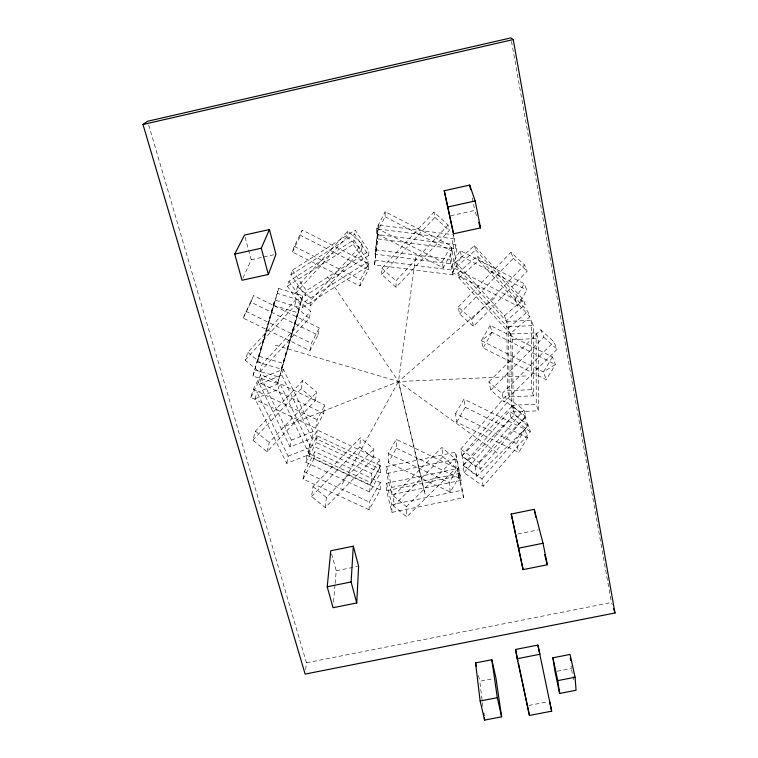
<?xml version="1.0" encoding="UTF-8"?>
<svg xmlns="http://www.w3.org/2000/svg" width="758" height="758" viewBox="0 0 758 758"><rect width="100%" height="100%" fill="white"/><g stroke="black" fill="none" stroke-linecap="round" stroke-linejoin="round"><path stroke-width="0.57" stroke-dasharray="3.79 2.84" d="M388.267 462.655L388.295 453.616L396.263 439.346L457.349 468.615L458.562 477.862L450.243 492.056L388.267 462.655L396.387 448.168L396.263 439.346M386.523 490.72L386.571 483.225L457.68 468.529L462.484 490.132L463.508 497.703L391.914 512.38L386.523 490.72L458.637 475.844L457.68 468.529M386.627 473.542L386.675 466.511L455.53 452.213L461.158 480.364L391.839 494.642L386.627 473.542L456.439 459.083L455.53 452.213M380.213 489.99L380.345 482.495L314.949 451.74L304.28 471.713L303.058 479.084L369.089 509.764L380.213 489.99L313.878 458.884L314.949 451.74M380.516 472.831L380.649 465.81L317.327 435.841L306.981 455.283L305.844 462.2L369.743 492.084L380.516 472.831L316.323 442.53L317.327 435.841M376.394 233.54L385.073 216.76L385.168 211.7L450.982 245.791L452.156 251.448L443.24 267.858L376.394 233.54L376.65 228.186L385.168 211.7M379.303 468.586L379.483 459.462L317.289 429.966L309.652 444.34L308.203 453.246L371.325 482.874L379.303 468.586L315.972 438.655L317.289 429.966M381.719 274.51L381.88 268.218L433.974 212.079L448.073 225.098L449.248 230.593L396.083 287.301L381.719 274.51L434.865 217.338L433.974 212.079M373.533 458.334L373.827 449.02L360.401 437.783L312.997 486.598L311.576 496.499L325.229 507.528L373.533 458.334L359.851 446.917L360.401 437.783M371.325 482.874L371.647 473.542L379.483 459.462M369.089 509.764L369.373 502.052L380.345 482.495M369.743 492.084L370.018 484.845L380.649 465.81M374.575 264.845L378.015 234.582L455.842 244.692L456.856 249.155L452.971 274.898L374.575 264.845L378.015 234.582M450.811 263.888L449.93 259.397L453.606 234.781L454.544 238.95L450.811 263.888L375.096 254.138L378.413 224.974L452.45 234.629M375.096 254.138L378.413 224.974M368.369 269.763L368.776 263.784L302.309 230.053L294.246 246.378L292.399 252.054L359.917 286.003L368.369 269.763L300.613 235.454L302.309 230.053M367.905 266.304L368.227 261.605L353.91 239.898L288.959 281.227L287.434 286.202L302.262 307.644L367.905 266.304L353.361 244.294L353.91 239.898M368.653 255.55L368.957 251.163L355.132 230.119L292.351 270.17L290.92 274.813L305.218 295.62L368.653 255.55L354.621 234.231L355.132 230.119M333.539 601.947L335.045 584.626M335.14 583.471L336.239 570.774L331.075 551.881M359.917 286.003L360.476 279.749L368.776 263.784M361.708 249.837L362.258 243.981L347.856 231.105L297.43 286.676L295.601 293.299L310.268 305.948L361.708 249.837L347.012 236.723L347.856 231.105M325.229 507.528L326.395 497.466L373.827 449.02M305.663 669.56L306.459 662.795L148.615 124.672M415.659 257.275L398.471 381.539L341.697 484.968M323.638 413.423L324.831 405.123L260.828 374.452L253.314 389.366L250.803 397.429L315.773 428.261L323.638 413.423L258.44 382.288L260.828 374.452M452.971 274.898L452.024 270.085L455.842 244.692M315.773 428.261L317.1 419.724L324.831 405.123M309.387 454.516L310.524 447.428L279.759 383.273L256.99 392.369L255.048 398.784L286.704 463.356L309.387 454.516L278.148 389.574L279.759 383.273M311.983 438.285L313.054 431.643L283.34 369.241L261.302 378.081L259.482 384.088L290.03 446.888L311.983 438.285L281.834 375.144L283.34 369.241M315.366 400.594L316.759 392.18L302.84 380.488L255.408 431.179L252.869 440.227L267.034 451.702L315.366 400.594L301.163 388.712L302.84 380.488M317.962 335.036L319.289 327.968L253.57 295.629L243.176 318.104L309.918 350.632L317.962 335.036L250.983 302.167L253.57 295.629M309.918 350.632L311.386 343.308L319.289 327.968M286.704 463.356L288.154 456.164L256.99 392.369M290.03 446.888L291.394 440.142L261.302 378.081M309.207 318.398L310.761 311.339L296.444 299.003L247.875 352.347L245.118 360.116L259.691 372.235L309.207 318.398L294.597 305.844L296.444 299.003M310.268 305.948L311.803 299.107L362.258 243.981M267.034 451.702L269.298 442.483L316.759 392.18M302.262 307.644L303.551 302.385L368.227 261.605M305.218 295.62L306.431 290.702L368.957 251.163M298.311 312.836L299.656 307.511L274.822 300.054L252.907 376.158L277.608 383.359L298.311 312.836L273.098 305.284M301.4 300.651L302.66 295.677L278.669 288.438L257.445 362.097L281.322 369.099L301.4 300.651L277.049 293.318M277.608 383.359L299.656 307.511M281.322 369.099L302.66 295.677M252.907 376.158L274.822 300.054M257.445 362.097L278.669 288.438M259.691 372.235L262.154 364.276L310.761 311.339M242.967 278.091L251.239 259.738L245.118 237.311M243.176 318.104L250.983 302.167M292.399 252.054L300.613 235.454M250.803 397.429L258.44 382.288M305.844 462.2L316.323 442.53M303.058 479.084L313.878 458.884M443.24 267.858L442.236 261.917L450.982 245.791M451.304 266.579L460.078 250.5L524.185 283.71L526.744 290.02L517.572 306.024L452.479 272.596L451.304 266.579L515.203 299.448L517.572 306.024M452.479 272.596L461.433 256.242L460.078 250.5M490.123 325.362L481.415 340.693L483.13 347.96L546.31 379.73L555.406 364.475L552.383 356.952L490.123 325.362L492.008 332.374L483.13 347.96M515.203 299.448L524.185 283.71M455.52 413.754L463.905 399.115L525.01 429.18L527.464 437.83L518.718 452.384L456.723 422.168L455.52 413.754L516.435 443.515L518.718 452.384M456.723 422.168L465.27 407.311L463.905 399.115M450.243 492.056L449.191 482.6L457.349 468.615M552.383 356.952L543.467 371.97L546.31 379.73M516.435 443.515L525.01 429.18M460.731 449.172L505.491 396.32L523.901 409.917L525.768 416.284L480.269 469.278L461.707 455.994L460.731 449.172L479.047 462.304L480.269 469.278M461.707 455.994L507.102 402.517L505.491 396.32M463.053 465.393L509.338 411.073L528.345 425.049L530.335 431.842L483.253 486.314L464.086 472.679L463.053 465.393L481.955 478.876L483.253 486.314M464.086 472.679L511.063 417.696L509.338 411.073M479.047 462.304L523.901 409.917M481.955 478.876L528.345 425.049M295.601 293.299L347.012 236.723M245.118 360.116L294.597 305.844M396.083 287.301L395.96 280.792L448.073 225.098M252.869 440.227L301.163 388.712M458.268 307.018L510.93 252.281L524.527 264.959L527.208 271.174L473.456 326.433L459.613 313.983L458.268 307.018L471.855 319.26L473.456 326.433M459.613 313.983L513.356 258.27L510.93 252.281M471.855 319.26L524.527 264.959M311.576 496.499L359.851 446.917M488.919 381.89L540.776 329.739L553.909 341.792L557.092 349.343L504.193 401.948L490.814 390.114L488.919 381.89L502.052 393.544L504.193 401.948M490.814 390.114L543.723 337.092L540.776 329.739M393.411 495.903L441.876 447.447L454.923 458.599L456.136 468.046L406.752 516.871L393.478 505.927L393.411 495.903L406.44 506.685L406.752 516.871M502.052 393.544L553.909 341.792M393.478 505.927L442.852 456.723L441.876 447.447M406.44 506.685L454.923 458.599M462.247 455.653L512.436 405.937L525.36 417.393L527.928 426.185L476.763 476.299L463.602 465.052L462.247 455.653L475.171 466.729L476.763 476.299M463.602 465.052L514.767 414.55L512.436 405.937M475.171 466.729L525.36 417.393M455.634 262.334L474.451 245.63L523.247 299.581L525.171 304.583L506.164 320.947L456.6 266.873L455.634 262.334L504.515 315.726L506.164 320.947M456.6 266.873L475.702 249.941L474.451 245.63M457.927 273.117L477.417 255.882L527.824 311.491L529.889 316.853L510.2 333.719L458.96 277.968L457.927 273.117L508.438 328.138L510.2 333.719M458.96 277.968L478.743 260.496L477.417 255.882M494.747 297.828L398.471 381.539L282.393 427.304M504.515 315.726L523.247 299.581M508.438 328.138L527.824 311.491M290.92 274.813L354.621 234.231M287.434 286.202L353.361 244.294M259.482 384.088L281.834 375.144M255.048 398.784L278.148 389.574M291.394 440.142L313.054 431.643M288.154 456.164L310.524 447.428M251.239 259.738L262.486 257.256M263.604 257.009L274.841 254.536M450.631 215.765L474.754 210.449L476.555 215.897M391.839 494.642L391.81 487.385L460.201 473.267M391.914 512.38L391.877 504.639L462.484 490.132M336.239 570.774L357.501 566.472M517.78 534.02L538.322 529.861M306.459 662.795L611.422 602.496L612.142 604.59M482.903 706.399L479.805 681.281L492.501 678.808M557.168 671.256L571.295 668.509L570.982 664.993M528.809 705.452L547.276 701.889M506.761 321.401L531.282 320.331L533.31 325.599L533.499 395.809L509.196 396.87L507.547 390.73L506.761 321.401L508.438 326.689L509.196 396.87M508.438 326.689L533.31 325.599M510.75 333.975L536.105 332.866L538.275 338.504L538.36 410.789L513.232 411.888L511.47 405.331L510.75 333.975L512.541 339.631L513.232 411.888M512.541 339.631L538.275 338.504M525.711 375.977L398.471 381.539L275.287 345.136M507.547 390.73L531.519 389.678L533.499 395.809M511.47 405.331L536.238 404.241L538.36 410.789M377.835 238.912L456.856 249.155M375.305 249.77L449.93 259.397M374.803 260.165L452.024 270.085M378.251 229.011L454.544 238.95M254.887 370.018L279.228 377.124M259.302 356.355L282.838 363.272M304.28 471.713L369.373 502.052M306.981 455.283L370.018 484.845M309.652 444.34L371.647 473.542M396.387 448.168L458.562 477.862M253.314 389.366L317.1 419.724M388.295 453.616L449.191 482.6M245.905 311.311L311.386 343.308M465.27 407.311L527.464 437.83M294.246 246.378L360.476 279.749M376.65 228.186L442.236 261.917M385.073 216.76L452.156 251.448M461.433 256.242L526.744 290.02M497.087 452.791L398.471 381.539L327.513 276.556M511.063 417.696L530.335 431.842M507.102 402.517L525.768 416.284M312.997 486.598L326.395 497.466M255.408 431.179L269.298 442.483M247.875 352.347L262.154 364.276M442.852 456.723L456.136 468.046M297.43 286.676L311.803 299.107M514.767 414.55L527.928 426.185M381.88 268.218L395.96 280.792M543.723 337.092L557.092 349.343M434.865 217.338L449.248 230.593M513.356 258.27L527.208 271.174M478.743 260.496L529.889 316.853M475.702 249.941L525.171 304.583M288.959 281.227L303.551 302.385M292.351 270.17L306.431 290.702M386.571 483.225L391.877 504.639M386.675 466.511L391.81 487.385M425.086 494.216L398.471 381.539L425.115 494.642M478.469 675.539L479.805 681.281M458.637 475.844L463.508 497.703M456.439 459.083L461.158 480.364M571.551 669.655L574.062 681.11M472.234 197.762L474.754 210.449M511.517 41.396L611.223 601.331M536.105 332.866L536.238 404.241M531.282 320.331L531.519 389.678M492.008 332.374L481.415 340.693L543.467 371.97L555.406 364.475L492.008 332.374"/><path stroke-width="1.14" d="M356.753 602.961L358.619 566.245L353.304 546.177L330.772 550.772L327.219 586.777L333.046 607.717L356.753 602.961L351.106 581.964L353.304 546.177M268.36 274.462L275.969 254.29L269.412 229.541L244.502 235.075L234.724 254.091L242.001 280.252L268.36 274.462L261.302 248.217L269.412 229.541M142.997 124.483L147.611 121.261L510.892 37.9L513.251 39.568L615.003 612.985L305.133 674.07L142.997 124.483L513.251 39.568M444.245 190.732L469.704 185.085L475.162 200.946L480.506 227.893L453.521 233.815L444.245 190.732L453.521 233.815M234.724 254.091L261.302 248.217M447.959 206.962L475.162 200.946M511.262 514.019L534.238 509.338L543.031 543.259L547.304 564.767L523.086 569.618L511.262 514.019L523.086 569.618M327.219 586.777L351.106 581.964M518.652 548.176L543.031 543.259M515.516 649.473L537.896 645.077L539.857 654.277L517.183 658.721L515.516 649.473L517.989 660.938M475.55 662.909L491.819 659.725L495.969 678.135L501.625 716.822L484.599 720.1L480.146 701.017L475.55 662.909L476.346 666.358M552.895 657.792L570.054 654.438L575.076 677.254L576.071 690.273L559.65 693.447L554.998 671.683L552.895 657.792L557.784 680.618L559.65 693.447M557.784 680.618L575.076 677.254M480.146 701.017L497.295 697.692L491.819 659.725M517.183 658.721L529.444 715.457L551.663 711.184L537.896 645.077M613.573 608.788L615.003 612.985M478.705 222.435L480.506 227.893M544.689 554.629L547.304 564.767M497.295 697.692L501.625 716.822M518.491 663.231L529.444 715.457M549.588 701.444L551.663 711.184M469.704 185.085L470.623 189.689M534.238 509.338L535.83 517.316M483.756 713.25L484.03 715.533M484.315 717.817L484.599 720.1M570.367 657.963L570.575 660.303"/></g></svg>
